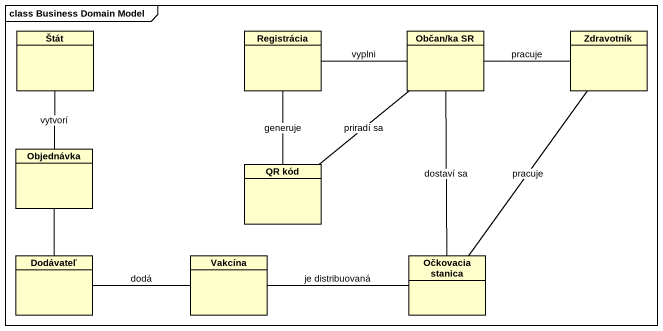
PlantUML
@startuml
mainframe class Business Domain Model
hide circle
hide empty members
class Štát
class Registrácia
class "Občan/ka SR" as Občan_ka_SR
class Zdravotník
class Objednávka
class "QR kód" as QR_kód
class Dodávateľ
class Vakcína
class "Očkovacia stanica" as Očkovacia_stanica
Štát -- Objednávka : vytvorí
Registrácia -- QR_kód : generuje
Občan_ka_SR -left- Registrácia : vyplni
Občan_ka_SR -- QR_kód : priradí sa
Občan_ka_SR -- Očkovacia_stanica : dostaví sa
Zdravotník -left- Občan_ka_SR : pracuje
Zdravotník -- Očkovacia_stanica : pracuje
Objednávka -- Dodávateľ
Dodávateľ -right- Vakcína : dodá
Vakcína -right- Očkovacia_stanica : je distribuovaná
@enduml
